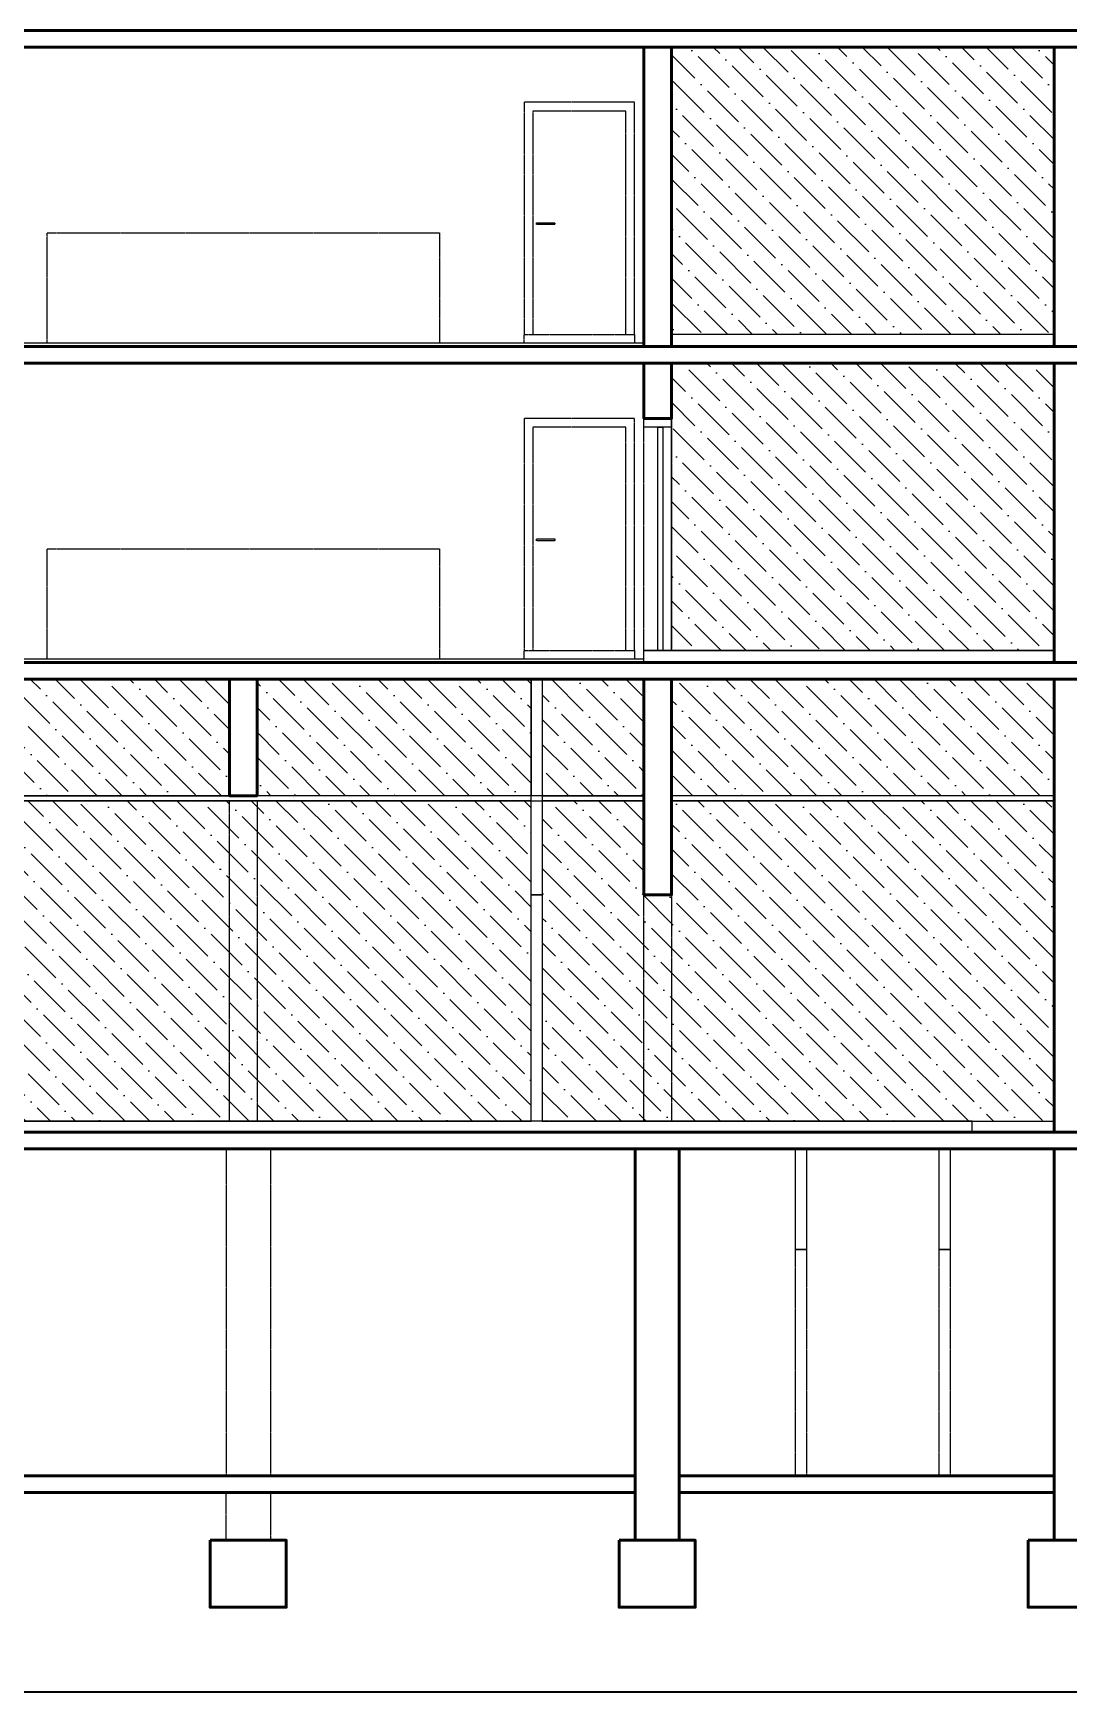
# Model space of a CAD drawing. Header units: millimetres. Extents: x 195897 to 285417, y -229751 to -116129.
# Drawn here: x 204050 to 204986, y -228021 to -226520 of the extents above; entities that cross this region are included whole.
import ezdxf

# ---------------------------------------------------------------- set-up
doc = ezdxf.new("R2010")
doc.units = ezdxf.units.MM
doc.header["$PDMODE"] = 2
doc.linetypes.add('HIDDEN', pattern=[0.375, 0.25, -0.125])
doc.layers.get('0').update_dxf_attribs({"lineweight": 0})
doc.layers.get('Defpoints').update_dxf_attribs({"color": 250, "lineweight": 0})
for name, color, linetype, lineweight in [('01-zid_nenosivi', 134, 'Continuous', 0), ('05-podgled-tanko', 144, 'HIDDEN', 0), ('06-hatch_grijano', 30, 'Continuous', 0), ('07-kote', 70, 'Continuous', 9), ('TP_01 - 0.50', 1, 'Continuous', 40)]:
    doc.layers.add(name, color=color, linetype=linetype, lineweight=lineweight)
doc.layers.add('Kucni_broj', color=2, linetype='Continuous', plot=False)
doc.styles.add('OPIS', font='hrcom.shx', dxfattribs={"width": 0.8, "height": 20})
doc.dimstyles.new('ISO-25', dxfattribs={"dimtxt": 20, "dimasz": 10, "dimexe": 10, "dimexo": 10, "dimgap": 4, "dimtad": 1, "dimdec": 0, "dimtxsty": 'OPIS', "dimblk": 'ARCHTICK', "dimcen": 10, "dimdle": 10, "dimadec": 0, "dimazin": 0, "dimtfac": 1, "dimtdec": 0, "dimtix": 1, "dimtmove": 0, "dimatfit": 3, "dimldrblk": 'ARCHTICK', "dimfxl": 10, "dimfxlon": 1, "dimarcsym": 0})

# ---------------------------------------------------------------- blocks, each defined once
blk = doc.blocks.new('_ArchTick')
at = {"color": 0, "linetype": 'ByBlock', "lineweight": 0, "const_width": 0.15}
blk.add_lwpolyline([(-0.5, -0.5), (0.5, 0.5)], dxfattribs=at)
blk = doc.blocks.new('*D1875')
at = {"layer": '07-kote', "color": 0, "linetype": 'ByBlock', "lineweight": -2, "ltscale": 5, "transparency": 16777216}
for p, q in [((206106.6, -225935.3), (206126.6, -225935.3)), ((206116.6, -225925.3), (206116.6, -227629.3)), ((206106.6, -227619.3), (206126.6, -227619.3))]:
    blk.add_line(p, q, dxfattribs=at)
at = {"layer": 'Defpoints', "color": 0, "linetype": 'ByBlock', "ltscale": 5, "transparency": 16777216}
for p in [(204458.7, -225935.3), (205873.1, -227619.3), (206116.6, -227619.3)]:
    blk.add_point(p, dxfattribs=at)
at = {"layer": '07-kote', "color": 0, "linetype": 'ByBlock', "lineweight": -2, "ltscale": 5, "transparency": 16777216, "xscale": 10, "yscale": 10, "zscale": 10}
for p, rotation in [((206116.6, -225935.3), 90), ((206116.6, -227619.3), 270)]:
    blk.add_blockref('_ArchTick', p, dxfattribs=dict(at, rotation=rotation))
at = {"layer": '07-kote', "color": 0, "linetype": 'ByBlock', "ltscale": 5, "transparency": 16777216, "insert": (206102.6, -226777.3), "char_height": 20, "attachment_point": 5, "rotation": 90, "style": 'OPIS'}
blk.add_mtext('1684', dxfattribs=at)

msp = doc.modelspace()

# ---------------------------------------------------------------- hatches: boundary and pattern name
at = {"layer": '06-hatch_grijano'}
h = msp.add_hatch(dxfattribs=at)
h.set_pattern_fill('ANSI36', color=256, scale=5, angle=270, style=0)
h.paths.add_polyline_path([(204627.7, -226532.3), (204973.7, -226532.3), (204973.7, -226792.3), (204627.7, -226792.3)])
h = msp.add_hatch(dxfattribs=at)
h.set_pattern_fill('ANSI36', color=256, scale=5, angle=270, style=0)
h.paths.add_polyline_path([(204627.7, -226818.3), (204973.7, -226818.3), (204973.7, -227078.3), (204627.7, -227078.3)])
h = msp.add_hatch(dxfattribs=at)
h.set_pattern_fill('ANSI36', color=256, scale=5, angle=270, style=0)
h.paths.add_polyline_path([(203888.6, -227209.8), (204227.7, -227209.8), (204227.7, -227104.3), (203888.6, -227104.3)])
h = msp.add_hatch(dxfattribs=at)
h.set_pattern_fill('ANSI36', color=256, scale=5, angle=270, style=0)
h.paths.add_polyline_path([(204252.7, -227104.3), (204500.7, -227104.3), (204500.7, -227209.8), (204252.7, -227209.8)])
h = msp.add_hatch(dxfattribs=at)
h.set_pattern_fill('ANSI36', color=256, scale=5, angle=270, style=0)
h.paths.add_polyline_path([(204510.7, -227209.8), (204602.7, -227209.8), (204602.7, -227104.3), (204510.7, -227104.3)])
h = msp.add_hatch(dxfattribs=at)
h.set_pattern_fill('ANSI36', color=256, scale=5, angle=270, style=0)
h.paths.add_polyline_path([(204627.7, -227104.3), (204973.7, -227104.3), (204973.7, -227209.8), (204627.7, -227209.8)])
h = msp.add_hatch(dxfattribs=at)
h.set_pattern_fill('ANSI36', color=256, scale=5, angle=270, style=0)
h.paths.add_polyline_path([(203135.7, -227504.3), (204500.7, -227504.3), (204500.7, -227214.3), (203135.7, -227214.3)])
h = msp.add_hatch(dxfattribs=at)
h.set_pattern_fill('ANSI36', color=256, scale=5, angle=270, style=0)
h.paths.add_polyline_path([(204602.7, -227214.3), (204510.7, -227214.3), (204510.7, -227504.3), (204973.7, -227504.3), (204973.7, -227214.3), (204627.7, -227214.3), (204627.7, -227299.3), (204602.7, -227299.3)])

# ---------------------------------------------------------------- linework, layer by layer
at = {"layer": '01-zid_nenosivi', "ltscale": 5}
for points in [[(204602.7, -226800.3), (203879.7, -226800.3)], [(204973.7, -226792.3), (204627.7, -226792.3)], [(204602.7, -227086.3), (203879.7, -227086.3)], [(204602.7, -227209.8), (203135.7, -227209.8), (203135.7, -227214.3), (204602.7, -227214.3)], [(204627.7, -227214.3), (204973.7, -227214.3), (204973.7, -227209.8), (204627.7, -227209.8)], [(205371.7, -227504.3), (205719.7, -227504.3), (205719.7, -227514.3), (204899.7, -227514.3), (204899.7, -227504.3), (204973.7, -227504.3)]]:
    msp.add_lwpolyline(points, dxfattribs=at)
for points in [[(204602.7, -226868.3), (204627.7, -226868.3), (204627.7, -226876.3), (204602.7, -226876.3)], [(204615.2, -226876.3), (204619.8, -226876.3), (204619.8, -227078.3), (204615.2, -227078.3)], [(204602.7, -227078.3), (204973.7, -227078.3), (204973.7, -227089.3), (204602.7, -227089.3)], [(204500.7, -227104.3), (204510.7, -227104.3), (204510.7, -227299.3), (204500.7, -227299.3)], [(203135.7, -227514.3), (204899.7, -227514.3), (204899.7, -227504.3), (203135.7, -227504.3)], [(204739.7, -227529.3), (204749.7, -227529.3), (204749.7, -227620.3), (204739.7, -227620.3)], [(204869.7, -227529.3), (204879.7, -227529.3), (204879.7, -227620.3), (204869.7, -227620.3)]]:
    msp.add_lwpolyline(points, close=True, dxfattribs=at)
at = {"layer": '05-podgled-tanko'}
for p, q in [((204224.7, -227529.3), (204224.7, -227825.3)), ((204264.7, -227529.3), (204264.7, -227825.3))]:
    msp.add_line(p, q, dxfattribs=at).dxf.unprotected_set("ltscale", 0)
for points in [[(204594.2, -226792.3), (204594.2, -226582.3), (204494.2, -226582.3), (204494.2, -226792.3)], [(204586.2, -226792.3), (204586.2, -226590.3), (204502.2, -226590.3), (204502.2, -226792.3)], [(204062.7, -226800.3), (204062.7, -226700.3), (204417.7, -226700.3), (204417.7, -226800.3), (204062.7, -226800.3)], [(204506.3, -226691.4), (204522, -226691.4), (204522, -226693), (204505.4, -226693), (204505.4, -226691.4), (204506.3, -226691.4)], [(204594.2, -227078.3), (204594.2, -226868.3), (204494.2, -226868.3), (204494.2, -227078.3)], [(204586.2, -227078.3), (204586.2, -226876.3), (204502.2, -226876.3), (204502.2, -227078.3)], [(204506.3, -226977.4), (204522, -226977.4), (204522, -226979), (204505.4, -226979), (204505.4, -226977.4), (204506.3, -226977.4)], [(204062.7, -227086.3), (204062.7, -226986.3), (204417.7, -226986.3), (204417.7, -227086.3), (204062.7, -227086.3)]]:
    msp.add_lwpolyline(points, dxfattribs=at).dxf.unprotected_set("ltscale", 0)
for points in [[(204494.2, -226792.3), (204594.2, -226792.3), (204594.2, -226800.3), (204494.2, -226800.3)], [(204602.7, -226868.3), (204627.7, -226868.3), (204627.7, -227078.3), (204602.7, -227078.3)], [(204494.2, -227078.3), (204594.2, -227078.3), (204594.2, -227086.3), (204494.2, -227086.3)], [(204227.7, -227214.3), (204252.7, -227214.3), (204252.7, -227504.3), (204227.7, -227504.3)], [(204500.7, -227299.3), (204510.7, -227299.3), (204510.7, -227504.3), (204500.7, -227504.3)], [(204602.7, -227299.3), (204627.7, -227299.3), (204627.7, -227504.3), (204602.7, -227504.3)], [(204739.7, -227620.3), (204749.7, -227620.3), (204749.7, -227825.3), (204739.7, -227825.3)], [(204869.7, -227620.3), (204879.7, -227620.3), (204879.7, -227825.3), (204869.7, -227825.3)], [(204224.7, -227840.3), (204264.7, -227840.3), (204264.7, -227883.5), (204224.7, -227883.5)]]:
    msp.add_lwpolyline(points, close=True, dxfattribs=at).dxf.unprotected_set("ltscale", 0)
at = {"layer": '06-hatch_grijano', "linetype": 'ByBlock', "ltscale": 5}
for points in [[(204627.7, -226532.3), (204973.7, -226532.3), (204973.7, -226792.3), (204627.7, -226792.3)], [(204627.7, -226818.3), (204973.7, -226818.3), (204973.7, -227078.3), (204627.7, -227078.3)], [(203888.6, -227209.8), (204227.7, -227209.8), (204227.7, -227104.3), (203888.6, -227104.3)], [(204252.7, -227104.3), (204500.7, -227104.3), (204500.7, -227209.8), (204252.7, -227209.8)], [(204510.7, -227209.8), (204602.7, -227209.8), (204602.7, -227104.3), (204510.7, -227104.3)], [(204627.7, -227104.3), (204973.7, -227104.3), (204973.7, -227209.8), (204627.7, -227209.8)], [(203135.7, -227504.3), (204500.7, -227504.3), (204500.7, -227214.3), (203135.7, -227214.3)]]:
    msp.add_lwpolyline(points, close=True, dxfattribs=at)
msp.add_lwpolyline([(204602.7, -227214.3), (204510.7, -227214.3), (204510.7, -227504.3), (204973.7, -227504.3), (204973.7, -227214.3), (204627.7, -227214.3), (204627.7, -227299.3), (204602.7, -227299.3), (204602.7, -227214.3)], dxfattribs=at)
at = {"layer": 'Kucni_broj'}
msp.add_lwpolyline([(202884.5, -227619.3), (202884.5, -228020.6), (205873.1, -228020.6), (205873.1, -227619.3)], dxfattribs=at)
at = {"layer": 'TP_01 - 0.50'}
for p, q in [((204602.7, -226532.3), (204602.7, -226803.3)), ((204627.7, -226532.3), (204627.7, -226803.3)), ((204973.7, -226803.3), (204973.7, -226532.3)), ((204973.7, -227089.3), (204973.7, -226818.3))]:
    msp.add_line(p, q, dxfattribs=at)
for points in [[(203999.7, -226517.3), (205719.7, -226517.3), (205719.7, -226532.3), (203999.7, -226532.3), (203999.7, -226517.3)], [(203135.7, -226803.3), (205719.7, -226803.3), (205719.7, -226818.3), (203135.7, -226818.3), (203135.7, -226803.3)], [(203999.7, -227089.3), (205719.7, -227089.3), (205719.7, -227104.3), (203999.7, -227104.3), (203999.7, -227089.3)], [(203135.7, -227514.3), (205719.7, -227514.3), (205719.7, -227529.3), (203110.7, -227529.3), (203110.7, -227514.3)], [(203150.7, -227825.3), (204594.7, -227825.3), (204594.7, -227840.3), (203150.7, -227840.3), (203150.7, -227825.3)]]:
    msp.add_lwpolyline(points, dxfattribs=at)
for points in [[(204602.7, -226818.3), (204627.7, -226818.3), (204627.7, -226868.3), (204602.7, -226868.3)], [(204227.7, -227104.3), (204252.7, -227104.3), (204252.7, -227209.8), (204227.7, -227209.8)], [(204602.7, -227104.3), (204627.7, -227104.3), (204627.7, -227299.3), (204602.7, -227299.3)], [(204973.7, -227104.3), (204998.7, -227104.3), (204998.7, -227514.3), (204973.7, -227514.3)], [(204594.7, -227529.3), (204634.7, -227529.3), (204634.7, -227883.5), (204594.7, -227883.5)], [(204973.7, -227529.3), (204998.7, -227529.3), (204998.7, -227883.5), (204973.7, -227883.5)], [(204634.7, -227840.3), (204973.7, -227840.3), (204973.7, -227825.3), (204634.7, -227825.3)], [(204210.2, -227883.5), (204279.1, -227883.5), (204279.1, -227944.1), (204210.2, -227944.1)], [(204580.2, -227883.5), (204649.1, -227883.5), (204649.1, -227944.1), (204580.2, -227944.1)], [(204950.2, -227883.5), (205019.1, -227883.5), (205019.1, -227944.1), (204950.2, -227944.1)]]:
    msp.add_lwpolyline(points, close=True, dxfattribs=at)

# ---------------------------------------------------------------- dimensions: what is measured, and where the dimension line sits
at = {"layer": '07-kote', "linetype": 'ByBlock', "ltscale": 5}
dim = msp.add_linear_dim(base=(206116.6, -227619.3), p1=(204458.7, -225935.3), p2=(205873.1, -227619.3), angle=90, dimstyle='ISO-25', override={"dimtmove": 1}, dxfattribs=at)
dim.commit()
dim.dimension.update_dxf_attribs({"geometry": '*D1875', "text_midpoint": (206102.6, -226777.3)})

doc.saveas('drawing.dxf')
